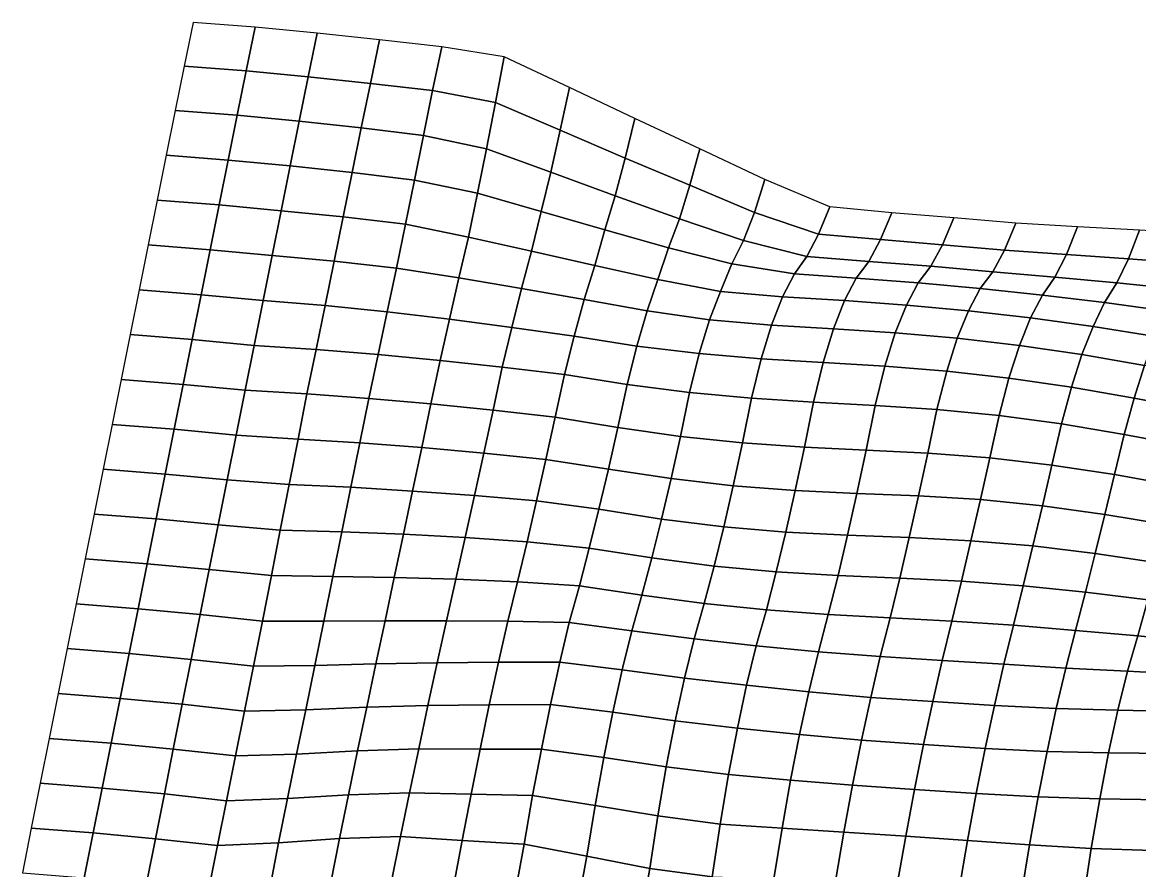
# Model space of a CAD drawing. Header units: metres. Extents: x -7.7 to 4.4, y -0.6 to 4.9.
# Drawn here: x -7.215 to -4.567, y 2.867 to 4.878 of the extents above; entities that cross this region are included whole.
import ezdxf

# ---------------------------------------------------------------- set-up
doc = ezdxf.new("R2010")
doc.units = ezdxf.units.M

msp = doc.modelspace()

# ---------------------------------------------------------------- linework, layer by layer
at = {"layer": 'C1'}
for points in [[(-6.80997, 4.87764, -10.55683), (-6.83159, 4.77403, -10.45287), (-6.68479, 4.76247, -10.43336), (-6.66317, 4.86608, -10.53732)], [(-6.66317, 4.86608, -10.53732), (-6.68479, 4.76247, -10.43336), (-6.5377, 4.74861, -10.41591), (-6.51608, 4.85222, -10.51987)], [(-6.51608, 4.85222, -10.51987), (-6.5377, 4.74861, -10.41591), (-6.39033, 4.73244, -10.40054), (-6.3687, 4.83605, -10.5045)], [(-6.3687, 4.83605, -10.5045), (-6.39033, 4.73244, -10.40054), (-6.24295, 4.71626, -10.38517), (-6.22133, 4.81988, -10.48913)], [(-6.22133, 4.81988, -10.48913), (-6.24295, 4.71626, -10.38517), (-6.09402, 4.68768, -10.38094), (-6.07302, 4.79624, -10.48047)], [(-6.07302, 4.79624, -10.48047), (-6.09402, 4.68768, -10.38094), (-5.94049, 4.62229, -10.40974), (-5.91855, 4.72338, -10.51597)], [(-6.83159, 4.77403, -10.45287), (-6.85305, 4.66909, -10.35009), (-6.70625, 4.65754, -10.33058), (-6.68479, 4.76247, -10.43336)], [(-6.68479, 4.76247, -10.43336), (-6.70625, 4.65754, -10.33058), (-6.55916, 4.64367, -10.31314), (-6.5377, 4.74861, -10.41591)], [(-6.5377, 4.74861, -10.41591), (-6.55916, 4.64367, -10.31314), (-6.41179, 4.6275, -10.29776), (-6.39033, 4.73244, -10.40054)], [(-6.39033, 4.73244, -10.40054), (-6.41179, 4.6275, -10.29776), (-6.26413, 4.60913, -10.28436), (-6.24295, 4.71626, -10.38517)], [(-6.24295, 4.71626, -10.38517), (-6.26413, 4.60913, -10.28436), (-6.11489, 4.57802, -10.2824), (-6.09402, 4.68768, -10.38094)], [(-5.91855, 4.72338, -10.51597), (-5.94049, 4.62229, -10.40974), (-5.78686, 4.55613, -10.43924), (-5.76399, 4.64975, -10.55217)], [(-6.09402, 4.68768, -10.38094), (-6.11489, 4.57802, -10.2824), (-5.96258, 4.52241, -10.30243), (-5.94049, 4.62229, -10.40974)], [(-6.85305, 4.66909, -10.35009), (-6.87434, 4.56284, -10.24849), (-6.72754, 4.55129, -10.22898), (-6.70625, 4.65754, -10.33058)], [(-6.70625, 4.65754, -10.33058), (-6.72754, 4.55129, -10.22898), (-6.58045, 4.53742, -10.21154), (-6.55916, 4.64367, -10.31314)], [(-6.55916, 4.64367, -10.31314), (-6.58045, 4.53742, -10.21154), (-6.43316, 4.52191, -10.19558), (-6.41179, 4.6275, -10.29776)], [(-5.76399, 4.64975, -10.55217), (-5.78686, 4.55613, -10.43924), (-5.63344, 4.49163, -10.46725), (-5.60962, 4.57766, -10.58699)], [(-6.41179, 4.6275, -10.29776), (-6.43316, 4.52191, -10.19558), (-6.28557, 4.50398, -10.18178), (-6.26413, 4.60913, -10.28436)], [(-6.26413, 4.60913, -10.28436), (-6.28557, 4.50398, -10.18178), (-6.13632, 4.47287, -10.17982), (-6.11489, 4.57802, -10.2824)], [(-5.94049, 4.62229, -10.40974), (-5.96258, 4.52241, -10.30243), (-5.81022, 4.46636, -10.32285), (-5.78686, 4.55613, -10.43924)], [(-6.87434, 4.56284, -10.24849), (-6.89563, 4.45659, -10.1469), (-6.74882, 4.44493, -10.12749), (-6.72754, 4.55129, -10.22898)], [(-6.11489, 4.57802, -10.2824), (-6.13632, 4.47287, -10.17982), (-5.98555, 4.42956, -10.18881), (-5.96258, 4.52241, -10.30243)], [(-5.78686, 4.55613, -10.43924), (-5.81022, 4.46636, -10.32285), (-5.65806, 4.41196, -10.34179), (-5.63344, 4.49163, -10.46725)], [(-5.60962, 4.57766, -10.58699), (-5.63344, 4.49163, -10.46725), (-5.48002, 4.42712, -10.49526), (-5.4552, 4.50513, -10.6222)], [(-6.72754, 4.55129, -10.22898), (-6.74882, 4.44493, -10.12749), (-6.60173, 4.43106, -10.11004), (-6.58045, 4.53742, -10.21154)], [(-6.58045, 4.53742, -10.21154), (-6.60173, 4.43106, -10.11004), (-6.45458, 4.41665, -10.09309), (-6.43316, 4.52191, -10.19558)], [(-6.43316, 4.52191, -10.19558), (-6.45458, 4.41665, -10.09309), (-6.30705, 4.39927, -10.07881), (-6.28557, 4.50398, -10.18178)], [(-6.28557, 4.50398, -10.18178), (-6.30705, 4.39927, -10.07881), (-6.15783, 4.36838, -10.07665), (-6.13632, 4.47287, -10.17982)], [(-5.96258, 4.52241, -10.30243), (-5.98555, 4.42956, -10.18881), (-5.83474, 4.38593, -10.19808), (-5.81022, 4.46636, -10.32285)], [(-5.4552, 4.50513, -10.6222), (-5.48002, 4.42712, -10.49526), (-5.32823, 4.37568, -10.51154), (-5.30172, 4.44019, -10.6506)], [(-5.63344, 4.49163, -10.46725), (-5.65806, 4.41196, -10.34179), (-5.50627, 4.36052, -10.35807), (-5.48002, 4.42712, -10.49526)], [(-6.89563, 4.45659, -10.1469), (-6.91691, 4.35023, -10.0454), (-6.77011, 4.33867, -10.02589), (-6.74882, 4.44493, -10.12749)], [(-6.13632, 4.47287, -10.17982), (-6.15783, 4.36838, -10.07665), (-6.00833, 4.33518, -10.07656), (-5.98555, 4.42956, -10.18881)], [(-5.81022, 4.46636, -10.32285), (-5.83474, 4.38593, -10.19808), (-5.68408, 4.3435, -10.20628), (-5.65806, 4.41196, -10.34179)], [(-6.74882, 4.44493, -10.12749), (-6.77011, 4.33867, -10.02589), (-6.62303, 4.32481, -10.00845), (-6.60173, 4.43106, -10.11004)], [(-6.60173, 4.43106, -10.11004), (-6.62303, 4.32481, -10.00845), (-6.47602, 4.31161, -9.99041), (-6.45458, 4.41665, -10.09309)], [(-5.98555, 4.42956, -10.18881), (-6.00833, 4.33518, -10.07656), (-5.85879, 4.30176, -10.07667), (-5.83474, 4.38593, -10.19808)], [(-5.48002, 4.42712, -10.49526), (-5.50627, 4.36052, -10.35807), (-5.3562, 4.32282, -10.36203), (-5.32823, 4.37568, -10.51154)], [(-5.30172, 4.44019, -10.6506), (-5.32823, 4.37568, -10.51154), (-5.18127, 4.36281, -10.49321), (-5.15466, 4.42654, -10.63296)], [(-5.15466, 4.42654, -10.63296), (-5.18127, 4.36281, -10.49321), (-5.03442, 4.35081, -10.47409), (-5.00775, 4.4141, -10.61424)], [(-6.45458, 4.41665, -10.09309), (-6.47602, 4.31161, -9.99041), (-6.32859, 4.295, -9.97544), (-6.30705, 4.39927, -10.07881)], [(-6.30705, 4.39927, -10.07881), (-6.32859, 4.295, -9.97544), (-6.18038, 4.27212, -9.96608), (-6.15783, 4.36838, -10.07665)], [(-5.65806, 4.41196, -10.34179), (-5.68408, 4.3435, -10.20628), (-5.53394, 4.30525, -10.21073), (-5.50627, 4.36052, -10.35807)], [(-5.00775, 4.4141, -10.61424), (-5.03442, 4.35081, -10.47409), (-4.88748, 4.33815, -10.45557), (-4.86086, 4.40178, -10.59542)], [(-4.86086, 4.40178, -10.59542), (-4.88748, 4.33815, -10.45557), (-4.74082, 4.32769, -10.43507), (-4.7144, 4.39297, -10.57344)], [(-5.83474, 4.38593, -10.19808), (-5.85879, 4.30176, -10.07667), (-5.70926, 4.26834, -10.07678), (-5.68408, 4.3435, -10.20628)], [(-5.32823, 4.37568, -10.51154), (-5.3562, 4.32282, -10.36203), (-5.20939, 4.31115, -10.34261), (-5.18127, 4.36281, -10.49321)], [(-4.7144, 4.39297, -10.57344), (-4.74082, 4.32769, -10.43507), (-4.59416, 4.31724, -10.41457), (-4.56805, 4.38504, -10.55068)], [(-4.56805, 4.38504, -10.55068), (-4.59416, 4.31724, -10.41457), (-4.4474, 4.30601, -10.39476), (-4.42167, 4.37678, -10.5282)], [(-6.91691, 4.35023, -10.0454), (-6.93821, 4.24398, -9.94381), (-6.79139, 4.23231, -9.92439), (-6.77011, 4.33867, -10.02589)], [(-6.15783, 4.36838, -10.07665), (-6.18038, 4.27212, -9.96608), (-6.03186, 4.24683, -9.95889), (-6.00833, 4.33518, -10.07656)], [(-5.68408, 4.3435, -10.20628), (-5.70926, 4.26834, -10.07678), (-5.56037, 4.24008, -10.07225), (-5.53394, 4.30525, -10.21073)], [(-5.50627, 4.36052, -10.35807), (-5.53394, 4.30525, -10.21073), (-5.38565, 4.28172, -10.20196), (-5.3562, 4.32282, -10.36203)], [(-5.18127, 4.36281, -10.49321), (-5.20939, 4.31115, -10.34261), (-5.06259, 4.2996, -10.3231), (-5.03442, 4.35081, -10.47409)], [(-5.03442, 4.35081, -10.47409), (-5.06259, 4.2996, -10.3231), (-4.9156, 4.2865, -10.30497), (-4.88748, 4.33815, -10.45557)], [(-6.77011, 4.33867, -10.02589), (-6.79139, 4.23231, -9.92439), (-6.64431, 4.21845, -9.90695), (-6.62303, 4.32481, -10.00845)], [(-6.62303, 4.32481, -10.00845), (-6.64431, 4.21845, -9.90695), (-6.49749, 4.20678, -9.88754), (-6.47602, 4.31161, -9.99041)], [(-6.00833, 4.33518, -10.07656), (-6.03186, 4.24683, -9.95889), (-5.88329, 4.2211, -9.9521), (-5.85879, 4.30176, -10.07667)], [(-5.3562, 4.32282, -10.36203), (-5.38565, 4.28172, -10.20196), (-5.239, 4.27137, -10.18136), (-5.20939, 4.31115, -10.34261)], [(-4.88748, 4.33815, -10.45557), (-4.9156, 4.2865, -10.30497), (-4.76867, 4.27385, -10.28644), (-4.74082, 4.32769, -10.43507)], [(-4.74082, 4.32769, -10.43507), (-4.76867, 4.27385, -10.28644), (-4.62159, 4.26009, -10.2689), (-4.59416, 4.31724, -10.41457)], [(-4.59416, 4.31724, -10.41457), (-4.62159, 4.26009, -10.2689), (-4.47435, 4.24502, -10.25254), (-4.4474, 4.30601, -10.39476)], [(-6.47602, 4.31161, -9.99041), (-6.49749, 4.20678, -9.88754), (-6.3502, 4.19127, -9.87158), (-6.32859, 4.295, -9.97544)], [(-6.32859, 4.295, -9.97544), (-6.3502, 4.19127, -9.87158), (-6.20269, 4.174, -9.85719), (-6.18038, 4.27212, -9.96608)], [(-5.85879, 4.30176, -10.07667), (-5.88329, 4.2211, -9.9521), (-5.73454, 4.19395, -9.94659), (-5.70926, 4.26834, -10.07678)], [(-5.53394, 4.30525, -10.21073), (-5.56037, 4.24008, -10.07225), (-5.41344, 4.22743, -10.05373), (-5.38565, 4.28172, -10.20196)], [(-5.20939, 4.31115, -10.34261), (-5.239, 4.27137, -10.18136), (-5.09228, 4.26047, -10.16126), (-5.06259, 4.2996, -10.3231)], [(-5.06259, 4.2996, -10.3231), (-5.09228, 4.26047, -10.16126), (-4.94521, 4.24672, -10.14372), (-4.9156, 4.2865, -10.30497)], [(-6.18038, 4.27212, -9.96608), (-6.20269, 4.174, -9.85719), (-6.05487, 4.15431, -9.84497), (-6.03186, 4.24683, -9.95889)], [(-5.70926, 4.26834, -10.07678), (-5.73454, 4.19395, -9.94659), (-5.58652, 4.17261, -9.93585), (-5.56037, 4.24008, -10.07225)], [(-5.38565, 4.28172, -10.20196), (-5.41344, 4.22743, -10.05373), (-5.26693, 4.21818, -10.03214), (-5.239, 4.27137, -10.18136)], [(-5.239, 4.27137, -10.18136), (-5.26693, 4.21818, -10.03214), (-5.12028, 4.20783, -10.01155), (-5.09228, 4.26047, -10.16126)], [(-4.9156, 4.2865, -10.30497), (-4.94521, 4.24672, -10.14372), (-4.79794, 4.23142, -10.12756), (-4.76867, 4.27385, -10.28644)], [(-4.76867, 4.27385, -10.28644), (-4.79794, 4.23142, -10.12756), (-4.65035, 4.21349, -10.11377), (-4.62159, 4.26009, -10.2689)], [(-6.93821, 4.24398, -9.94381), (-6.95949, 4.13762, -9.84231), (-6.81269, 4.12606, -9.8228), (-6.79139, 4.23231, -9.92439)], [(-6.03186, 4.24683, -9.95889), (-6.05487, 4.15431, -9.84497), (-5.90699, 4.13408, -9.83325), (-5.88329, 4.2211, -9.9521)], [(-5.56037, 4.24008, -10.07225), (-5.58652, 4.17261, -9.93585), (-5.43962, 4.16029, -9.91703), (-5.41344, 4.22743, -10.05373)], [(-5.09228, 4.26047, -10.16126), (-5.12028, 4.20783, -10.01155), (-4.97323, 4.1943, -9.99381), (-4.94521, 4.24672, -10.14372)], [(-4.94521, 4.24672, -10.14372), (-4.97323, 4.1943, -9.99381), (-4.82579, 4.17758, -9.97893), (-4.79794, 4.23142, -10.12756)], [(-4.62159, 4.26009, -10.2689), (-4.65035, 4.21349, -10.11377), (-4.5025, 4.19359, -10.10175), (-4.47435, 4.24502, -10.25254)], [(-6.79139, 4.23231, -9.92439), (-6.81269, 4.12606, -9.8228), (-6.6656, 4.1122, -9.80536), (-6.64431, 4.21845, -9.90695)], [(-6.64431, 4.21845, -9.90695), (-6.6656, 4.1122, -9.80536), (-6.51899, 4.10218, -9.78446), (-6.49749, 4.20678, -9.88754)], [(-5.88329, 4.2211, -9.9521), (-5.90699, 4.13408, -9.83325), (-5.75866, 4.11033, -9.82468), (-5.73454, 4.19395, -9.94659)], [(-5.41344, 4.22743, -10.05373), (-5.43962, 4.16029, -9.91703), (-5.29317, 4.15148, -9.89505), (-5.26693, 4.21818, -10.03214)], [(-5.26693, 4.21818, -10.03214), (-5.29317, 4.15148, -9.89505), (-5.14662, 4.1419, -9.87377), (-5.12028, 4.20783, -10.01155)], [(-4.79794, 4.23142, -10.12756), (-4.82579, 4.17758, -9.97893), (-4.67785, 4.1569, -9.9676), (-4.65035, 4.21349, -10.11377)], [(-4.65035, 4.21349, -10.11377), (-4.67785, 4.1569, -9.9676), (-4.52958, 4.13359, -9.95864), (-4.5025, 4.19359, -10.10175)], [(-6.49749, 4.20678, -9.88754), (-6.51899, 4.10218, -9.78446), (-6.37215, 4.09029, -9.76525), (-6.3502, 4.19127, -9.87158)], [(-6.3502, 4.19127, -9.87158), (-6.37215, 4.09029, -9.76525), (-6.22505, 4.07632, -9.7479), (-6.20269, 4.174, -9.85719)], [(-5.73454, 4.19395, -9.94659), (-5.75866, 4.11033, -9.82468), (-5.61112, 4.09284, -9.8105), (-5.58652, 4.17261, -9.93585)], [(-5.12028, 4.20783, -10.01155), (-5.14662, 4.1419, -9.87377), (-4.99967, 4.12913, -9.85534), (-4.97323, 4.1943, -9.99381)], [(-4.97323, 4.1943, -9.99381), (-4.99967, 4.12913, -9.85534), (-4.85217, 4.11197, -9.84085), (-4.82579, 4.17758, -9.97893)], [(-6.20269, 4.174, -9.85719), (-6.22505, 4.07632, -9.7479), (-6.07768, 4.06015, -9.73253), (-6.05487, 4.15431, -9.84497)], [(-5.58652, 4.17261, -9.93585), (-5.61112, 4.09284, -9.8105), (-5.46417, 4.08007, -9.79207), (-5.43962, 4.16029, -9.91703)], [(-5.43962, 4.16029, -9.91703), (-5.46417, 4.08007, -9.79207), (-5.31773, 4.07137, -9.76999), (-5.29317, 4.15148, -9.89505)], [(-4.82579, 4.17758, -9.97893), (-4.85217, 4.11197, -9.84085), (-4.70409, 4.0902, -9.83051), (-4.67785, 4.1569, -9.9676)], [(-4.67785, 4.1569, -9.9676), (-4.70409, 4.0902, -9.83051), (-4.55556, 4.0648, -9.82342), (-4.52958, 4.13359, -9.95864)], [(-6.95949, 4.13762, -9.84231), (-6.98078, 4.03137, -9.74072), (-6.83398, 4.01981, -9.7212), (-6.81269, 4.12606, -9.8228)], [(-6.05487, 4.15431, -9.84497), (-6.07768, 4.06015, -9.73253), (-5.93016, 4.04288, -9.71815), (-5.90699, 4.13408, -9.83325)], [(-5.90699, 4.13408, -9.83325), (-5.93016, 4.04288, -9.71815), (-5.78192, 4.01979, -9.70899), (-5.75866, 4.11033, -9.82468)], [(-5.29317, 4.15148, -9.89505), (-5.31773, 4.07137, -9.76999), (-5.17127, 4.06256, -9.74801), (-5.14662, 4.1419, -9.87377)], [(-5.14662, 4.1419, -9.87377), (-5.17127, 4.06256, -9.74801), (-5.02449, 4.05111, -9.7284), (-4.99967, 4.12913, -9.85534)], [(-6.81269, 4.12606, -9.8228), (-6.83398, 4.01981, -9.7212), (-6.68689, 4.00595, -9.70376), (-6.6656, 4.1122, -9.80536)], [(-6.6656, 4.1122, -9.80536), (-6.68689, 4.00595, -9.70376), (-6.54044, 3.99714, -9.68178), (-6.51899, 4.10218, -9.78446)], [(-5.75866, 4.11033, -9.82468), (-5.78192, 4.01979, -9.70899), (-5.6342, 4.00087, -9.69608), (-5.61112, 4.09284, -9.8105)], [(-4.99967, 4.12913, -9.85534), (-5.02449, 4.05111, -9.7284), (-4.8771, 4.03483, -9.71313), (-4.85217, 4.11197, -9.84085)], [(-4.85217, 4.11197, -9.84085), (-4.8771, 4.03483, -9.71313), (-4.72904, 4.01317, -9.70269), (-4.70409, 4.0902, -9.83051)], [(-6.51899, 4.10218, -9.78446), (-6.54044, 3.99714, -9.68178), (-6.39375, 3.98646, -9.66148), (-6.37215, 4.09029, -9.76525)], [(-6.37215, 4.09029, -9.76525), (-6.39375, 3.98646, -9.66148), (-6.24679, 3.97358, -9.64315), (-6.22505, 4.07632, -9.7479)], [(-5.61112, 4.09284, -9.8105), (-5.6342, 4.00087, -9.69608), (-5.48711, 3.987, -9.67864), (-5.46417, 4.08007, -9.79207)], [(-5.46417, 4.08007, -9.79207), (-5.48711, 3.987, -9.67864), (-5.3406, 3.97775, -9.65706), (-5.31773, 4.07137, -9.76999)], [(-4.70409, 4.0902, -9.83051), (-4.72904, 4.01317, -9.70269), (-4.58044, 3.98722, -9.69609), (-4.55556, 4.0648, -9.82342)], [(-6.22505, 4.07632, -9.7479), (-6.24679, 3.97358, -9.64315), (-6.09955, 3.95851, -9.6268), (-6.07768, 4.06015, -9.73253)], [(-6.07768, 4.06015, -9.73253), (-6.09955, 3.95851, -9.6268), (-5.95213, 3.94201, -9.61172), (-5.93016, 4.04288, -9.71815)], [(-5.31773, 4.07137, -9.76999), (-5.3406, 3.97775, -9.65706), (-5.19424, 3.96971, -9.63439), (-5.17127, 4.06256, -9.74801)], [(-5.17127, 4.06256, -9.74801), (-5.19424, 3.96971, -9.63439), (-5.04771, 3.96024, -9.613), (-5.02449, 4.05111, -9.7284)], [(-5.02449, 4.05111, -9.7284), (-5.04771, 3.96024, -9.613), (-4.90056, 3.94594, -9.59596), (-4.8771, 4.03483, -9.71313)], [(-4.55556, 4.0648, -9.82342), (-4.58044, 3.98722, -9.69609), (-4.43163, 3.95962, -9.69098), (-4.40692, 4.03852, -9.81712)], [(-6.98078, 4.03137, -9.74072), (-7.00206, 3.92501, -9.63922), (-6.85526, 3.91345, -9.61971), (-6.83398, 4.01981, -9.7212)], [(-5.93016, 4.04288, -9.71815), (-5.95213, 3.94201, -9.61172), (-5.8037, 3.91738, -9.60394), (-5.78192, 4.01979, -9.70899)], [(-4.8771, 4.03483, -9.71313), (-4.90056, 3.94594, -9.59596), (-4.75271, 3.92592, -9.58404), (-4.72904, 4.01317, -9.70269)], [(-6.83398, 4.01981, -9.7212), (-6.85526, 3.91345, -9.61971), (-6.70817, 3.89959, -9.60227), (-6.68689, 4.00595, -9.70376)], [(-6.68689, 4.00595, -9.70376), (-6.70817, 3.89959, -9.60227), (-6.56159, 3.88979, -9.58118), (-6.54044, 3.99714, -9.68178)], [(-5.78192, 4.01979, -9.70899), (-5.8037, 3.91738, -9.60394), (-5.65573, 3.89649, -9.59281), (-5.6342, 4.00087, -9.69608)], [(-5.6342, 4.00087, -9.69608), (-5.65573, 3.89649, -9.59281), (-5.50842, 3.88086, -9.57695), (-5.48711, 3.987, -9.67864)], [(-4.72904, 4.01317, -9.70269), (-4.75271, 3.92592, -9.58404), (-4.60422, 3.90085, -9.57665), (-4.58044, 3.98722, -9.69609)], [(-6.54044, 3.99714, -9.68178), (-6.56159, 3.88979, -9.58118), (-6.41514, 3.88098, -9.5592), (-6.39375, 3.98646, -9.66148)], [(-6.39375, 3.98646, -9.66148), (-6.41514, 3.88098, -9.5592), (-6.26839, 3.86986, -9.53929), (-6.24679, 3.97358, -9.64315)], [(-6.24679, 3.97358, -9.64315), (-6.26839, 3.86986, -9.53929), (-6.12139, 3.85665, -9.52126), (-6.09955, 3.95851, -9.6268)], [(-5.48711, 3.987, -9.67864), (-5.50842, 3.88086, -9.57695), (-5.3618, 3.87073, -9.55615), (-5.3406, 3.97775, -9.65706)], [(-5.3406, 3.97775, -9.65706), (-5.3618, 3.87073, -9.55615), (-5.21556, 3.86368, -9.5326), (-5.19424, 3.96971, -9.63439)], [(-4.58044, 3.98722, -9.69609), (-4.60422, 3.90085, -9.57665), (-4.4554, 3.87315, -9.57163), (-4.43163, 3.95962, -9.69098)], [(-6.09955, 3.95851, -9.6268), (-6.12139, 3.85665, -9.52126), (-5.97415, 3.84158, -9.5049), (-5.95213, 3.94201, -9.61172)], [(-5.19424, 3.96971, -9.63439), (-5.21556, 3.86368, -9.5326), (-5.06936, 3.85685, -9.50885), (-5.04771, 3.96024, -9.613)], [(-5.04771, 3.96024, -9.613), (-5.06936, 3.85685, -9.50885), (-4.9226, 3.84562, -9.48904), (-4.90056, 3.94594, -9.59596)], [(-4.90056, 3.94594, -9.59596), (-4.9226, 3.84562, -9.48904), (-4.77513, 3.82868, -9.47436), (-4.75271, 3.92592, -9.58404)], [(-7.00206, 3.92501, -9.63922), (-7.02335, 3.81876, -9.53762), (-6.87655, 3.8072, -9.51811), (-6.85526, 3.91345, -9.61971)], [(-5.95213, 3.94201, -9.61172), (-5.97415, 3.84158, -9.5049), (-5.82595, 3.81882, -9.49545), (-5.8037, 3.91738, -9.60394)], [(-4.75271, 3.92592, -9.58404), (-4.77513, 3.82868, -9.47436), (-4.62691, 3.80581, -9.465), (-4.60422, 3.90085, -9.57665)], [(-6.85526, 3.91345, -9.61971), (-6.87655, 3.8072, -9.51811), (-6.72947, 3.79334, -9.50067), (-6.70817, 3.89959, -9.60227)], [(-6.70817, 3.89959, -9.60227), (-6.72947, 3.79334, -9.50067), (-6.58274, 3.78233, -9.48066), (-6.56159, 3.88979, -9.58118)], [(-5.8037, 3.91738, -9.60394), (-5.82595, 3.81882, -9.49545), (-5.67779, 3.79639, -9.48569), (-5.65573, 3.89649, -9.59281)], [(-5.65573, 3.89649, -9.59281), (-5.67779, 3.79639, -9.48569), (-5.53029, 3.77923, -9.47121), (-5.50842, 3.88086, -9.57695)], [(-4.60422, 3.90085, -9.57665), (-4.62691, 3.80581, -9.465), (-4.47822, 3.77909, -9.45909), (-4.4554, 3.87315, -9.57163)], [(-6.56159, 3.88979, -9.58118), (-6.58274, 3.78233, -9.48066), (-6.43657, 3.77583, -9.45662), (-6.41514, 3.88098, -9.5592)], [(-6.41514, 3.88098, -9.5592), (-6.43657, 3.77583, -9.45662), (-6.29011, 3.76701, -9.43464), (-6.26839, 3.86986, -9.53929)], [(-6.26839, 3.86986, -9.53929), (-6.29011, 3.76701, -9.43464), (-6.14341, 3.75623, -9.41444), (-6.12139, 3.85665, -9.52126)], [(-5.50842, 3.88086, -9.57695), (-5.53029, 3.77923, -9.47121), (-5.38355, 3.76811, -9.4513), (-5.3618, 3.87073, -9.55615)], [(-5.3618, 3.87073, -9.55615), (-5.38355, 3.76811, -9.4513), (-5.23733, 3.76117, -9.42765), (-5.21556, 3.86368, -9.5326)], [(-6.12139, 3.85665, -9.52126), (-6.14341, 3.75623, -9.41444), (-5.99646, 3.74346, -9.39601), (-5.97415, 3.84158, -9.5049)], [(-5.97415, 3.84158, -9.5049), (-5.99646, 3.74346, -9.39601), (-5.84863, 3.72366, -9.38389), (-5.82595, 3.81882, -9.49545)], [(-5.21556, 3.86368, -9.5326), (-5.23733, 3.76117, -9.42765), (-5.0913, 3.75576, -9.40262), (-5.06936, 3.85685, -9.50885)], [(-5.06936, 3.85685, -9.50885), (-5.0913, 3.75576, -9.40262), (-4.94481, 3.74673, -9.38084), (-4.9226, 3.84562, -9.48904)], [(-4.9226, 3.84562, -9.48904), (-4.94481, 3.74673, -9.38084), (-4.79766, 3.73232, -9.36389), (-4.77513, 3.82868, -9.47436)], [(-7.02335, 3.81876, -9.53762), (-7.04465, 3.71251, -9.43603), (-6.89783, 3.70084, -9.41662), (-6.87655, 3.8072, -9.51811)], [(-5.82595, 3.81882, -9.49545), (-5.84863, 3.72366, -9.38389), (-5.70036, 3.70035, -9.37493), (-5.67779, 3.79639, -9.48569)], [(-4.77513, 3.82868, -9.47436), (-4.79766, 3.73232, -9.36389), (-4.64973, 3.71175, -9.35246), (-4.62691, 3.80581, -9.465)], [(-6.87655, 3.8072, -9.51811), (-6.89783, 3.70084, -9.41662), (-6.75075, 3.68698, -9.39917), (-6.72947, 3.79334, -9.50067)], [(-6.72947, 3.79334, -9.50067), (-6.75075, 3.68698, -9.39917), (-6.60384, 3.67454, -9.38045), (-6.58274, 3.78233, -9.48066)], [(-5.67779, 3.79639, -9.48569), (-5.70036, 3.70035, -9.37493), (-5.55272, 3.68209, -9.36143), (-5.53029, 3.77923, -9.47121)], [(-4.62691, 3.80581, -9.465), (-4.64973, 3.71175, -9.35246), (-4.5013, 3.68712, -9.34468), (-4.47822, 3.77909, -9.45909)], [(-6.58274, 3.78233, -9.48066), (-6.60384, 3.67454, -9.38045), (-6.45794, 3.67023, -9.35443), (-6.43657, 3.77583, -9.45662)], [(-6.43657, 3.77583, -9.45662), (-6.45794, 3.67023, -9.35443), (-6.31187, 3.6645, -9.32969), (-6.29011, 3.76701, -9.43464)], [(-6.29011, 3.76701, -9.43464), (-6.31187, 3.6645, -9.32969), (-6.16556, 3.65679, -9.30673), (-6.14341, 3.75623, -9.41444)], [(-5.53029, 3.77923, -9.47121), (-5.55272, 3.68209, -9.36143), (-5.40583, 3.66977, -9.34261), (-5.38355, 3.76811, -9.4513)], [(-5.38355, 3.76811, -9.4513), (-5.40583, 3.66977, -9.34261), (-5.25953, 3.66217, -9.31955), (-5.23733, 3.76117, -9.42765)], [(-5.23733, 3.76117, -9.42765), (-5.25953, 3.66217, -9.31955), (-5.11352, 3.65698, -9.29432), (-5.0913, 3.75576, -9.40262)], [(-6.14341, 3.75623, -9.41444), (-6.16556, 3.65679, -9.30673), (-6.01898, 3.64699, -9.28564), (-5.99646, 3.74346, -9.39601)], [(-5.99646, 3.74346, -9.39601), (-6.01898, 3.64699, -9.28564), (-5.8717, 3.63159, -9.26958), (-5.84863, 3.72366, -9.38389)], [(-5.0913, 3.75576, -9.40262), (-5.11352, 3.65698, -9.29432), (-4.96721, 3.64927, -9.27135), (-4.94481, 3.74673, -9.38084)], [(-4.94481, 3.74673, -9.38084), (-4.96721, 3.64927, -9.27135), (-4.82031, 3.63694, -9.25253), (-4.79766, 3.73232, -9.36389)], [(-7.04465, 3.71251, -9.43603), (-7.06593, 3.60615, -9.33453), (-6.91913, 3.59459, -9.31502), (-6.89783, 3.70084, -9.41662)], [(-5.84863, 3.72366, -9.38389), (-5.8717, 3.63159, -9.26958), (-5.72346, 3.60849, -9.26042), (-5.70036, 3.70035, -9.37493)], [(-4.79766, 3.73232, -9.36389), (-4.82031, 3.63694, -9.25253), (-4.6727, 3.6189, -9.23884), (-4.64973, 3.71175, -9.35246)], [(-4.64973, 3.71175, -9.35246), (-4.6727, 3.6189, -9.23884), (-4.52464, 3.59724, -9.22839), (-4.5013, 3.68712, -9.34468)], [(-6.89783, 3.70084, -9.41662), (-6.91913, 3.59459, -9.31502), (-6.77204, 3.58072, -9.29758), (-6.75075, 3.68698, -9.39917)], [(-6.75075, 3.68698, -9.39917), (-6.77204, 3.58072, -9.29758), (-6.62491, 3.56653, -9.28043), (-6.60384, 3.67454, -9.38045)], [(-5.70036, 3.70035, -9.37493), (-5.72346, 3.60849, -9.26042), (-5.57569, 3.58925, -9.24781), (-5.55272, 3.68209, -9.36143)], [(-5.55272, 3.68209, -9.36143), (-5.57569, 3.58925, -9.24781), (-5.42863, 3.5756, -9.23017), (-5.40583, 3.66977, -9.34261)], [(-6.60384, 3.67454, -9.38045), (-6.62491, 3.56653, -9.28043), (-6.47931, 3.56453, -9.25234), (-6.45794, 3.67023, -9.35443)], [(-6.45794, 3.67023, -9.35443), (-6.47931, 3.56453, -9.25234), (-6.33366, 3.5622, -9.22455), (-6.31187, 3.6645, -9.32969)], [(-6.31187, 3.6645, -9.32969), (-6.33366, 3.5622, -9.22455), (-6.1878, 3.55812, -9.19833), (-6.16556, 3.65679, -9.30673)], [(-6.16556, 3.65679, -9.30673), (-6.1878, 3.55812, -9.19833), (-6.04168, 3.55205, -9.17389), (-6.01898, 3.64699, -9.28564)], [(-5.40583, 3.66977, -9.34261), (-5.42863, 3.5756, -9.23017), (-5.28217, 3.56668, -9.20829), (-5.25953, 3.66217, -9.31955)], [(-5.25953, 3.66217, -9.31955), (-5.28217, 3.56668, -9.20829), (-5.13605, 3.56062, -9.18385), (-5.11352, 3.65698, -9.29432)], [(-5.11352, 3.65698, -9.29432), (-5.13605, 3.56062, -9.18385), (-4.98978, 3.55323, -9.16059), (-4.96721, 3.64927, -9.27135)], [(-6.01898, 3.64699, -9.28564), (-6.04168, 3.55205, -9.17389), (-5.89511, 3.54225, -9.1528), (-5.8717, 3.63159, -9.26958)], [(-5.8717, 3.63159, -9.26958), (-5.89511, 3.54225, -9.1528), (-5.74703, 3.52048, -9.14245), (-5.72346, 3.60849, -9.26042)], [(-4.96721, 3.64927, -9.27135), (-4.98978, 3.55323, -9.16059), (-4.84309, 3.54256, -9.14029), (-4.82031, 3.63694, -9.25253)], [(-4.82031, 3.63694, -9.25253), (-4.84309, 3.54256, -9.14029), (-4.69581, 3.52715, -9.12423), (-4.6727, 3.6189, -9.23884)], [(-7.06593, 3.60615, -9.33453), (-7.08722, 3.49989, -9.23294), (-6.94041, 3.48823, -9.21352), (-6.91913, 3.59459, -9.31502)], [(-5.72346, 3.60849, -9.26042), (-5.74703, 3.52048, -9.14245), (-5.59923, 3.5009, -9.13014), (-5.57569, 3.58925, -9.24781)], [(-4.6727, 3.6189, -9.23884), (-4.69581, 3.52715, -9.12423), (-4.54823, 3.50934, -9.11033), (-4.52464, 3.59724, -9.22839)], [(-6.91913, 3.59459, -9.31502), (-6.94041, 3.48823, -9.21352), (-6.79332, 3.47436, -9.19608), (-6.77204, 3.58072, -9.29758)], [(-6.77204, 3.58072, -9.29758), (-6.79332, 3.47436, -9.19608), (-6.64596, 3.4583, -9.18061), (-6.62491, 3.56653, -9.28043)], [(-5.57569, 3.58925, -9.24781), (-5.59923, 3.5009, -9.13014), (-5.45199, 3.48583, -9.11378), (-5.42863, 3.5756, -9.23017)], [(-5.42863, 3.5756, -9.23017), (-5.45199, 3.48583, -9.11378), (-5.30524, 3.47471, -9.09388), (-5.28217, 3.56668, -9.20829)], [(-6.62491, 3.56653, -9.28043), (-6.64596, 3.4583, -9.18061), (-6.50061, 3.45839, -9.15065), (-6.47931, 3.56453, -9.25234)], [(-6.47931, 3.56453, -9.25234), (-6.50061, 3.45839, -9.15065), (-6.35541, 3.45958, -9.1197), (-6.33366, 3.5622, -9.22455)], [(-6.33366, 3.5622, -9.22455), (-6.35541, 3.45958, -9.1197), (-6.21008, 3.45977, -9.08964), (-6.1878, 3.55812, -9.19833)], [(-6.1878, 3.55812, -9.19833), (-6.21008, 3.45977, -9.08964), (-6.06454, 3.45832, -9.06105), (-6.04168, 3.55205, -9.17389)], [(-6.04168, 3.55205, -9.17389), (-6.06454, 3.45832, -9.06105), (-5.91883, 3.45545, -9.03375), (-5.89511, 3.54225, -9.1528)], [(-5.28217, 3.56668, -9.20829), (-5.30524, 3.47471, -9.09388), (-5.15887, 3.46656, -9.07131), (-5.13605, 3.56062, -9.18385)], [(-5.13605, 3.56062, -9.18385), (-5.15887, 3.46656, -9.07131), (-5.01254, 3.45874, -9.04844), (-4.98978, 3.55323, -9.16059)], [(-4.98978, 3.55323, -9.16059), (-5.01254, 3.45874, -9.04844), (-4.86599, 3.44916, -9.02716), (-4.84309, 3.54256, -9.14029)], [(-5.89511, 3.54225, -9.1528), (-5.91883, 3.45545, -9.03375), (-5.77106, 3.43609, -9.02124), (-5.74703, 3.52048, -9.14245)], [(-4.84309, 3.54256, -9.14029), (-4.86599, 3.44916, -9.02716), (-4.71907, 3.43661, -9.00853), (-4.69581, 3.52715, -9.12423)], [(-4.69581, 3.52715, -9.12423), (-4.71907, 3.43661, -9.00853), (-4.57207, 3.42352, -8.9904), (-4.54823, 3.50934, -9.11033)], [(-7.08722, 3.49989, -9.23294), (-7.1085, 3.39353, -9.13144), (-6.9617, 3.38198, -9.11193), (-6.94041, 3.48823, -9.21352)], [(-5.74703, 3.52048, -9.14245), (-5.77106, 3.43609, -9.02124), (-5.62331, 3.41695, -9.00853), (-5.59923, 3.5009, -9.13014)], [(-5.59923, 3.5009, -9.13014), (-5.62331, 3.41695, -9.00853), (-5.47586, 3.40023, -8.99365), (-5.45199, 3.48583, -9.11378)], [(-4.54823, 3.50934, -9.11033), (-4.57207, 3.42352, -8.9904), (-4.42493, 3.40921, -8.97335), (-4.40038, 3.48943, -9.09831)], [(-6.94041, 3.48823, -9.21352), (-6.9617, 3.38198, -9.11193), (-6.81461, 3.36811, -9.09449), (-6.79332, 3.47436, -9.19608)], [(-6.79332, 3.47436, -9.19608), (-6.81461, 3.36811, -9.09449), (-6.66724, 3.35194, -9.07912), (-6.64596, 3.4583, -9.18061)], [(-5.45199, 3.48583, -9.11378), (-5.47586, 3.40023, -8.99365), (-5.32875, 3.38615, -8.97641), (-5.30524, 3.47471, -9.09388)], [(-5.30524, 3.47471, -9.09388), (-5.32875, 3.38615, -8.97641), (-5.18198, 3.37481, -8.9567), (-5.15887, 3.46656, -9.07131)], [(-6.64596, 3.4583, -9.18061), (-6.66724, 3.35194, -9.07912), (-6.5221, 3.35368, -9.04767), (-6.50061, 3.45839, -9.15065)], [(-6.50061, 3.45839, -9.15065), (-6.5221, 3.35368, -9.04767), (-6.37724, 3.35761, -9.01426), (-6.35541, 3.45958, -9.1197)], [(-6.35541, 3.45958, -9.1197), (-6.37724, 3.35761, -9.01426), (-6.2322, 3.36012, -8.98212), (-6.21008, 3.45977, -9.08964)], [(-6.21008, 3.45977, -9.08964), (-6.2322, 3.36012, -8.98212), (-6.08699, 3.3613, -8.95117), (-6.06454, 3.45832, -9.06105)], [(-6.06454, 3.45832, -9.06105), (-6.08699, 3.3613, -8.95117), (-5.94164, 3.36128, -8.92131), (-5.91883, 3.45545, -9.03375)], [(-5.91883, 3.45545, -9.03375), (-5.94164, 3.36128, -8.92131), (-5.79401, 3.34313, -8.90771), (-5.77106, 3.43609, -9.02124)], [(-5.15887, 3.46656, -9.07131), (-5.18198, 3.37481, -8.9567), (-5.03547, 3.36556, -8.93511), (-5.01254, 3.45874, -9.04844)], [(-5.01254, 3.45874, -9.04844), (-5.03547, 3.36556, -8.93511), (-4.88899, 3.35653, -8.91333), (-4.86599, 3.44916, -9.02716)], [(-4.86599, 3.44916, -9.02716), (-4.88899, 3.35653, -8.91333), (-4.74247, 3.34728, -8.89175), (-4.71907, 3.43661, -9.00853)], [(-5.77106, 3.43609, -9.02124), (-5.79401, 3.34313, -8.90771), (-5.64624, 3.32377, -8.8952), (-5.62331, 3.41695, -9.00853)], [(-5.62331, 3.41695, -9.00853), (-5.64624, 3.32377, -8.8952), (-5.49874, 3.30661, -8.88072), (-5.47586, 3.40023, -8.99365)], [(-4.71907, 3.43661, -9.00853), (-4.74247, 3.34728, -8.89175), (-4.59618, 3.33979, -8.86859), (-4.57207, 3.42352, -8.9904)], [(-4.57207, 3.42352, -8.9904), (-4.59618, 3.33979, -8.86859), (-4.44989, 3.3323, -8.84543), (-4.42493, 3.40921, -8.97335)], [(-7.1085, 3.39353, -9.13144), (-7.12979, 3.28728, -9.02985), (-6.98299, 3.27573, -9.01033), (-6.9617, 3.38198, -9.11193)], [(-5.47586, 3.40023, -8.99365), (-5.49874, 3.30661, -8.88072), (-5.35146, 3.29121, -8.86466), (-5.32875, 3.38615, -8.97641)], [(-6.9617, 3.38198, -9.11193), (-6.98299, 3.27573, -9.01033), (-6.8359, 3.26186, -8.99289), (-6.81461, 3.36811, -9.09449)], [(-6.81461, 3.36811, -9.09449), (-6.8359, 3.26186, -8.99289), (-6.68853, 3.24569, -8.97752), (-6.66724, 3.35194, -9.07912)], [(-5.32875, 3.38615, -8.97641), (-5.35146, 3.29121, -8.86466), (-5.20447, 3.27812, -8.84652), (-5.18198, 3.37481, -8.9567)], [(-5.18198, 3.37481, -8.9567), (-5.20447, 3.27812, -8.84652), (-5.05785, 3.26799, -8.82573), (-5.03547, 3.36556, -8.93511)], [(-5.03547, 3.36556, -8.93511), (-5.05785, 3.26799, -8.82573), (-4.91139, 3.25918, -8.80375), (-4.88899, 3.35653, -8.91333)], [(-6.66724, 3.35194, -9.07912), (-6.68853, 3.24569, -8.97752), (-6.54354, 3.24864, -8.94499), (-6.5221, 3.35368, -9.04767)], [(-6.5221, 3.35368, -9.04767), (-6.54354, 3.24864, -8.94499), (-6.39894, 3.25466, -8.9097), (-6.37724, 3.35761, -9.01426)], [(-6.37724, 3.35761, -9.01426), (-6.39894, 3.25466, -8.9097), (-6.25407, 3.25848, -8.87639), (-6.2322, 3.36012, -8.98212)], [(-6.2322, 3.36012, -8.98212), (-6.25407, 3.25848, -8.87639), (-6.10892, 3.2601, -8.84504), (-6.08699, 3.3613, -8.95117)], [(-6.08699, 3.3613, -8.95117), (-6.10892, 3.2601, -8.84504), (-5.96366, 3.26085, -8.81449), (-5.94164, 3.36128, -8.92131)], [(-5.94164, 3.36128, -8.92131), (-5.96366, 3.26085, -8.81449), (-5.81605, 3.24281, -8.80079), (-5.79401, 3.34313, -8.90771)], [(-5.79401, 3.34313, -8.90771), (-5.81605, 3.24281, -8.80079), (-5.66815, 3.22247, -8.78917), (-5.64624, 3.32377, -8.8952)], [(-4.88899, 3.35653, -8.91333), (-4.91139, 3.25918, -8.80375), (-4.7651, 3.25169, -8.78059), (-4.74247, 3.34728, -8.89175)], [(-4.74247, 3.34728, -8.89175), (-4.7651, 3.25169, -8.78059), (-4.61922, 3.24749, -8.75447), (-4.59618, 3.33979, -8.86859)], [(-4.59618, 3.33979, -8.86859), (-4.61922, 3.24749, -8.75447), (-4.47347, 3.24428, -8.72747), (-4.44989, 3.3323, -8.84543)], [(-5.64624, 3.32377, -8.8952), (-5.66815, 3.22247, -8.78917), (-5.52062, 3.20509, -8.77488), (-5.49874, 3.30661, -8.88072)], [(-7.12979, 3.28728, -9.02985), (-7.15107, 3.18092, -8.92835), (-7.00427, 3.16937, -8.90884), (-6.98299, 3.27573, -9.01033)], [(-5.49874, 3.30661, -8.88072), (-5.52062, 3.20509, -8.77488), (-5.37337, 3.18991, -8.75862), (-5.35146, 3.29121, -8.86466)], [(-5.35146, 3.29121, -8.86466), (-5.37337, 3.18991, -8.75862), (-5.22635, 3.17659, -8.74069), (-5.20447, 3.27812, -8.84652)], [(-6.98299, 3.27573, -9.01033), (-7.00427, 3.16937, -8.90884), (-6.85718, 3.1555, -8.8914), (-6.8359, 3.26186, -8.99289)], [(-6.8359, 3.26186, -8.99289), (-6.85718, 3.1555, -8.8914), (-6.70981, 3.13933, -8.87602), (-6.68853, 3.24569, -8.97752)], [(-6.39894, 3.25466, -8.9097), (-6.42058, 3.15115, -8.80564), (-6.2758, 3.15574, -8.77164), (-6.25407, 3.25848, -8.87639)], [(-6.25407, 3.25848, -8.87639), (-6.2758, 3.15574, -8.77164), (-6.13044, 3.15572, -8.74177), (-6.10892, 3.2601, -8.84504)], [(-6.10892, 3.2601, -8.84504), (-6.13044, 3.15572, -8.74177), (-5.98506, 3.15548, -8.7121), (-5.96366, 3.26085, -8.81449)], [(-5.96366, 3.26085, -8.81449), (-5.98506, 3.15548, -8.7121), (-5.83722, 3.13557, -8.70009), (-5.81605, 3.24281, -8.80079)], [(-5.20447, 3.27812, -8.84652), (-5.22635, 3.17659, -8.74069), (-5.07969, 3.16613, -8.72019), (-5.05785, 3.26799, -8.82573)], [(-5.05785, 3.26799, -8.82573), (-5.07969, 3.16613, -8.72019), (-4.93322, 3.15721, -8.69831), (-4.91139, 3.25918, -8.80375)], [(-4.91139, 3.25918, -8.80375), (-4.93322, 3.15721, -8.69831), (-4.78697, 3.15005, -8.67486), (-4.7651, 3.25169, -8.78059)], [(-6.68853, 3.24569, -8.97752), (-6.70981, 3.13933, -8.87602), (-6.56499, 3.14359, -8.84231), (-6.54354, 3.24864, -8.94499)], [(-6.54354, 3.24864, -8.94499), (-6.56499, 3.14359, -8.84231), (-6.42058, 3.15115, -8.80564), (-6.39894, 3.25466, -8.9097)], [(-5.81605, 3.24281, -8.80079), (-5.83722, 3.13557, -8.70009), (-5.6891, 3.11347, -8.69004), (-5.66815, 3.22247, -8.78917)], [(-4.7651, 3.25169, -8.78059), (-4.78697, 3.15005, -8.67486), (-4.6412, 3.14673, -8.64795), (-4.61922, 3.24749, -8.75447)], [(-4.61922, 3.24749, -8.75447), (-4.6412, 3.14673, -8.64795), (-4.49567, 3.14528, -8.61936), (-4.47347, 3.24428, -8.72747)], [(-5.66815, 3.22247, -8.78917), (-5.6891, 3.11347, -8.69004), (-5.5415, 3.09554, -8.67625), (-5.52062, 3.20509, -8.77488)], [(-5.52062, 3.20509, -8.77488), (-5.5415, 3.09554, -8.67625), (-5.39448, 3.08223, -8.65831), (-5.37337, 3.18991, -8.75862)], [(-7.15107, 3.18092, -8.92835), (-7.17236, 3.07467, -8.82675), (-7.02556, 3.06311, -8.80724), (-7.00427, 3.16937, -8.90884)], [(-5.37337, 3.18991, -8.75862), (-5.39448, 3.08223, -8.65831), (-5.2476, 3.07001, -8.63939), (-5.22635, 3.17659, -8.74069)], [(-7.00427, 3.16937, -8.90884), (-7.02556, 3.06311, -8.80724), (-6.87848, 3.04925, -8.7898), (-6.85718, 3.1555, -8.8914)], [(-6.85718, 3.1555, -8.8914), (-6.87848, 3.04925, -8.7898), (-6.7311, 3.03308, -8.77443), (-6.70981, 3.13933, -8.87602)], [(-6.56499, 3.14359, -8.84231), (-6.58643, 3.03855, -8.73963), (-6.44216, 3.04721, -8.70198), (-6.42058, 3.15115, -8.80564)], [(-6.42058, 3.15115, -8.80564), (-6.44216, 3.04721, -8.70198), (-6.29744, 3.05224, -8.66758), (-6.2758, 3.15574, -8.77164)], [(-6.2758, 3.15574, -8.77164), (-6.29744, 3.05224, -8.66758), (-6.15164, 3.0487, -8.64087), (-6.13044, 3.15572, -8.74177)], [(-6.13044, 3.15572, -8.74177), (-6.15164, 3.0487, -8.64087), (-6.00585, 3.04516, -8.61416), (-5.98506, 3.15548, -8.7121)], [(-5.98506, 3.15548, -8.7121), (-6.00585, 3.04516, -8.61416), (-5.85755, 3.02163, -8.60539), (-5.83722, 3.13557, -8.70009)], [(-5.22635, 3.17659, -8.74069), (-5.2476, 3.07001, -8.63939), (-5.10098, 3.05988, -8.6186), (-5.07969, 3.16613, -8.72019)], [(-5.07969, 3.16613, -8.72019), (-5.10098, 3.05988, -8.6186), (-4.95447, 3.05063, -8.59701), (-4.93322, 3.15721, -8.69831)], [(-4.93322, 3.15721, -8.69831), (-4.95447, 3.05063, -8.59701), (-4.80807, 3.04226, -8.57464), (-4.78697, 3.15005, -8.67486)], [(-6.70981, 3.13933, -8.87602), (-6.7311, 3.03308, -8.77443), (-6.58643, 3.03855, -8.73963), (-6.56499, 3.14359, -8.84231)], [(-5.83722, 3.13557, -8.70009), (-5.85755, 3.02163, -8.60539), (-5.70911, 2.997, -8.59761), (-5.6891, 3.11347, -8.69004)], [(-4.78697, 3.15005, -8.67486), (-4.80807, 3.04226, -8.57464), (-4.66215, 3.03773, -8.54882), (-4.6412, 3.14673, -8.64795)], [(-4.6412, 3.14673, -8.64795), (-4.66215, 3.03773, -8.54882), (-4.51652, 3.03552, -8.52092), (-4.49567, 3.14528, -8.61936)], [(-5.6891, 3.11347, -8.69004), (-5.70911, 2.997, -8.59761), (-5.56138, 2.97797, -8.58481), (-5.5415, 3.09554, -8.67625)], [(-7.17236, 3.07467, -8.82675), (-7.19366, 2.96842, -8.72516), (-7.04684, 2.95675, -8.70575), (-7.02556, 3.06311, -8.80724)], [(-5.5415, 3.09554, -8.67625), (-5.56138, 2.97797, -8.58481), (-5.4148, 2.96818, -8.56372), (-5.39448, 3.08223, -8.65831)], [(-5.39448, 3.08223, -8.65831), (-5.4148, 2.96818, -8.56372), (-5.26824, 2.95849, -8.54253), (-5.2476, 3.07001, -8.63939)], [(-7.02556, 3.06311, -8.80724), (-7.04684, 2.95675, -8.70575), (-6.89976, 2.94289, -8.6883), (-6.87848, 3.04925, -8.7898)], [(-6.87848, 3.04925, -8.7898), (-6.89976, 2.94289, -8.6883), (-6.75238, 2.92672, -8.67293), (-6.7311, 3.03308, -8.77443)], [(-6.58643, 3.03855, -8.73963), (-6.60789, 2.93362, -8.63686), (-6.46376, 2.94337, -8.59821), (-6.44216, 3.04721, -8.70198)], [(-6.44216, 3.04721, -8.70198), (-6.46376, 2.94337, -8.59821), (-6.31903, 2.9484, -8.56381), (-6.29744, 3.05224, -8.66758)], [(-6.29744, 3.05224, -8.66758), (-6.31903, 2.9484, -8.56381), (-6.17251, 2.93904, -8.54233), (-6.15164, 3.0487, -8.64087)], [(-6.15164, 3.0487, -8.64087), (-6.17251, 2.93904, -8.54233), (-6.02607, 2.93034, -8.52025), (-6.00585, 3.04516, -8.61416)], [(-6.00585, 3.04516, -8.61416), (-6.02607, 2.93034, -8.52025), (-5.87711, 2.90154, -8.51622), (-5.85755, 3.02163, -8.60539)], [(-5.2476, 3.07001, -8.63939), (-5.26824, 2.95849, -8.54253), (-5.12173, 2.94924, -8.52094), (-5.10098, 3.05988, -8.6186)], [(-5.10098, 3.05988, -8.6186), (-5.12173, 2.94924, -8.52094), (-4.97512, 2.93922, -8.50005), (-4.95447, 3.05063, -8.59701)], [(-4.95447, 3.05063, -8.59701), (-4.97512, 2.93922, -8.50005), (-4.82843, 2.92854, -8.47975), (-4.80807, 3.04226, -8.57464)], [(-6.7311, 3.03308, -8.77443), (-6.75238, 2.92672, -8.67293), (-6.60789, 2.93362, -8.63686), (-6.58643, 3.03855, -8.73963)], [(-5.85755, 3.02163, -8.60539), (-5.87711, 2.90154, -8.51622), (-5.72817, 2.87284, -8.51209), (-5.70911, 2.997, -8.59761)], [(-4.80807, 3.04226, -8.57464), (-4.82843, 2.92854, -8.47975), (-4.68204, 2.92028, -8.45728), (-4.66215, 3.03773, -8.54882)], [(-4.66215, 3.03773, -8.54882), (-4.68204, 2.92028, -8.45728), (-4.53601, 2.91487, -8.43225), (-4.51652, 3.03552, -8.52092)], [(-5.70911, 2.997, -8.59761), (-5.72817, 2.87284, -8.51209), (-5.58027, 2.8525, -8.50047), (-5.56138, 2.97797, -8.58481)], [(-7.19366, 2.96842, -8.72516), (-7.21494, 2.86206, -8.62366), (-7.06814, 2.8505, -8.60415), (-7.04684, 2.95675, -8.70575)], [(-5.56138, 2.97797, -8.58481), (-5.58027, 2.8525, -8.50047), (-5.43434, 2.84786, -8.47474), (-5.4148, 2.96818, -8.56372)], [(-5.4148, 2.96818, -8.56372), (-5.43434, 2.84786, -8.47474), (-5.28828, 2.84224, -8.4499), (-5.26824, 2.95849, -8.54253)], [(-7.04684, 2.95675, -8.70575), (-7.06814, 2.8505, -8.60415), (-6.92105, 2.83664, -8.58671), (-6.89976, 2.94289, -8.6883)], [(-6.89976, 2.94289, -8.6883), (-6.92105, 2.83664, -8.58671), (-6.77367, 2.82047, -8.57134), (-6.75238, 2.92672, -8.67293)], [(-6.60789, 2.93362, -8.63686), (-6.62887, 2.82484, -8.53753), (-6.48487, 2.83569, -8.4979), (-6.46376, 2.94337, -8.59821)], [(-6.46376, 2.94337, -8.59821), (-6.48487, 2.83569, -8.4979), (-6.34034, 2.84226, -8.46212), (-6.31903, 2.9484, -8.56381)], [(-6.31903, 2.9484, -8.56381), (-6.34034, 2.84226, -8.46212), (-6.19346, 2.83005, -8.4432), (-6.17251, 2.93904, -8.54233)], [(-6.17251, 2.93904, -8.54233), (-6.19346, 2.83005, -8.4432), (-6.04667, 2.8186, -8.42359), (-6.02607, 2.93034, -8.52025)], [(-5.26824, 2.95849, -8.54253), (-5.28828, 2.84224, -8.4499), (-5.14195, 2.83442, -8.42704), (-5.12173, 2.94924, -8.52094)], [(-5.12173, 2.94924, -8.52094), (-5.14195, 2.83442, -8.42704), (-4.9952, 2.8233, -8.40713), (-4.97512, 2.93922, -8.50005)], [(-4.97512, 2.93922, -8.50005), (-4.9952, 2.8233, -8.40713), (-4.84799, 2.80845, -8.39058), (-4.82843, 2.92854, -8.47975)], [(-6.75238, 2.92672, -8.67293), (-6.77367, 2.82047, -8.57134), (-6.62887, 2.82484, -8.53753), (-6.60789, 2.93362, -8.63686)], [(-6.02607, 2.93034, -8.52025), (-6.04667, 2.8186, -8.42359), (-5.8978, 2.79045, -8.41896), (-5.87711, 2.90154, -8.51622)], [(-4.82843, 2.92854, -8.47975), (-4.84799, 2.80845, -8.39058), (-4.70088, 2.79436, -8.37333), (-4.68204, 2.92028, -8.45728)], [(-4.68204, 2.92028, -8.45728), (-4.70088, 2.79436, -8.37333), (-4.55415, 2.78335, -8.35333), (-4.53601, 2.91487, -8.43225)], [(-5.87711, 2.90154, -8.51622), (-5.8978, 2.79045, -8.41896), (-5.74854, 2.75923, -8.4171), (-5.72817, 2.87284, -8.51209)], [(-5.72817, 2.87284, -8.51209), (-5.74854, 2.75923, -8.4171), (-5.60038, 2.7368, -8.40735), (-5.58027, 2.8525, -8.50047)]]:
    msp.add_3dface(points, dxfattribs=at)

doc.saveas('drawing.dxf')
